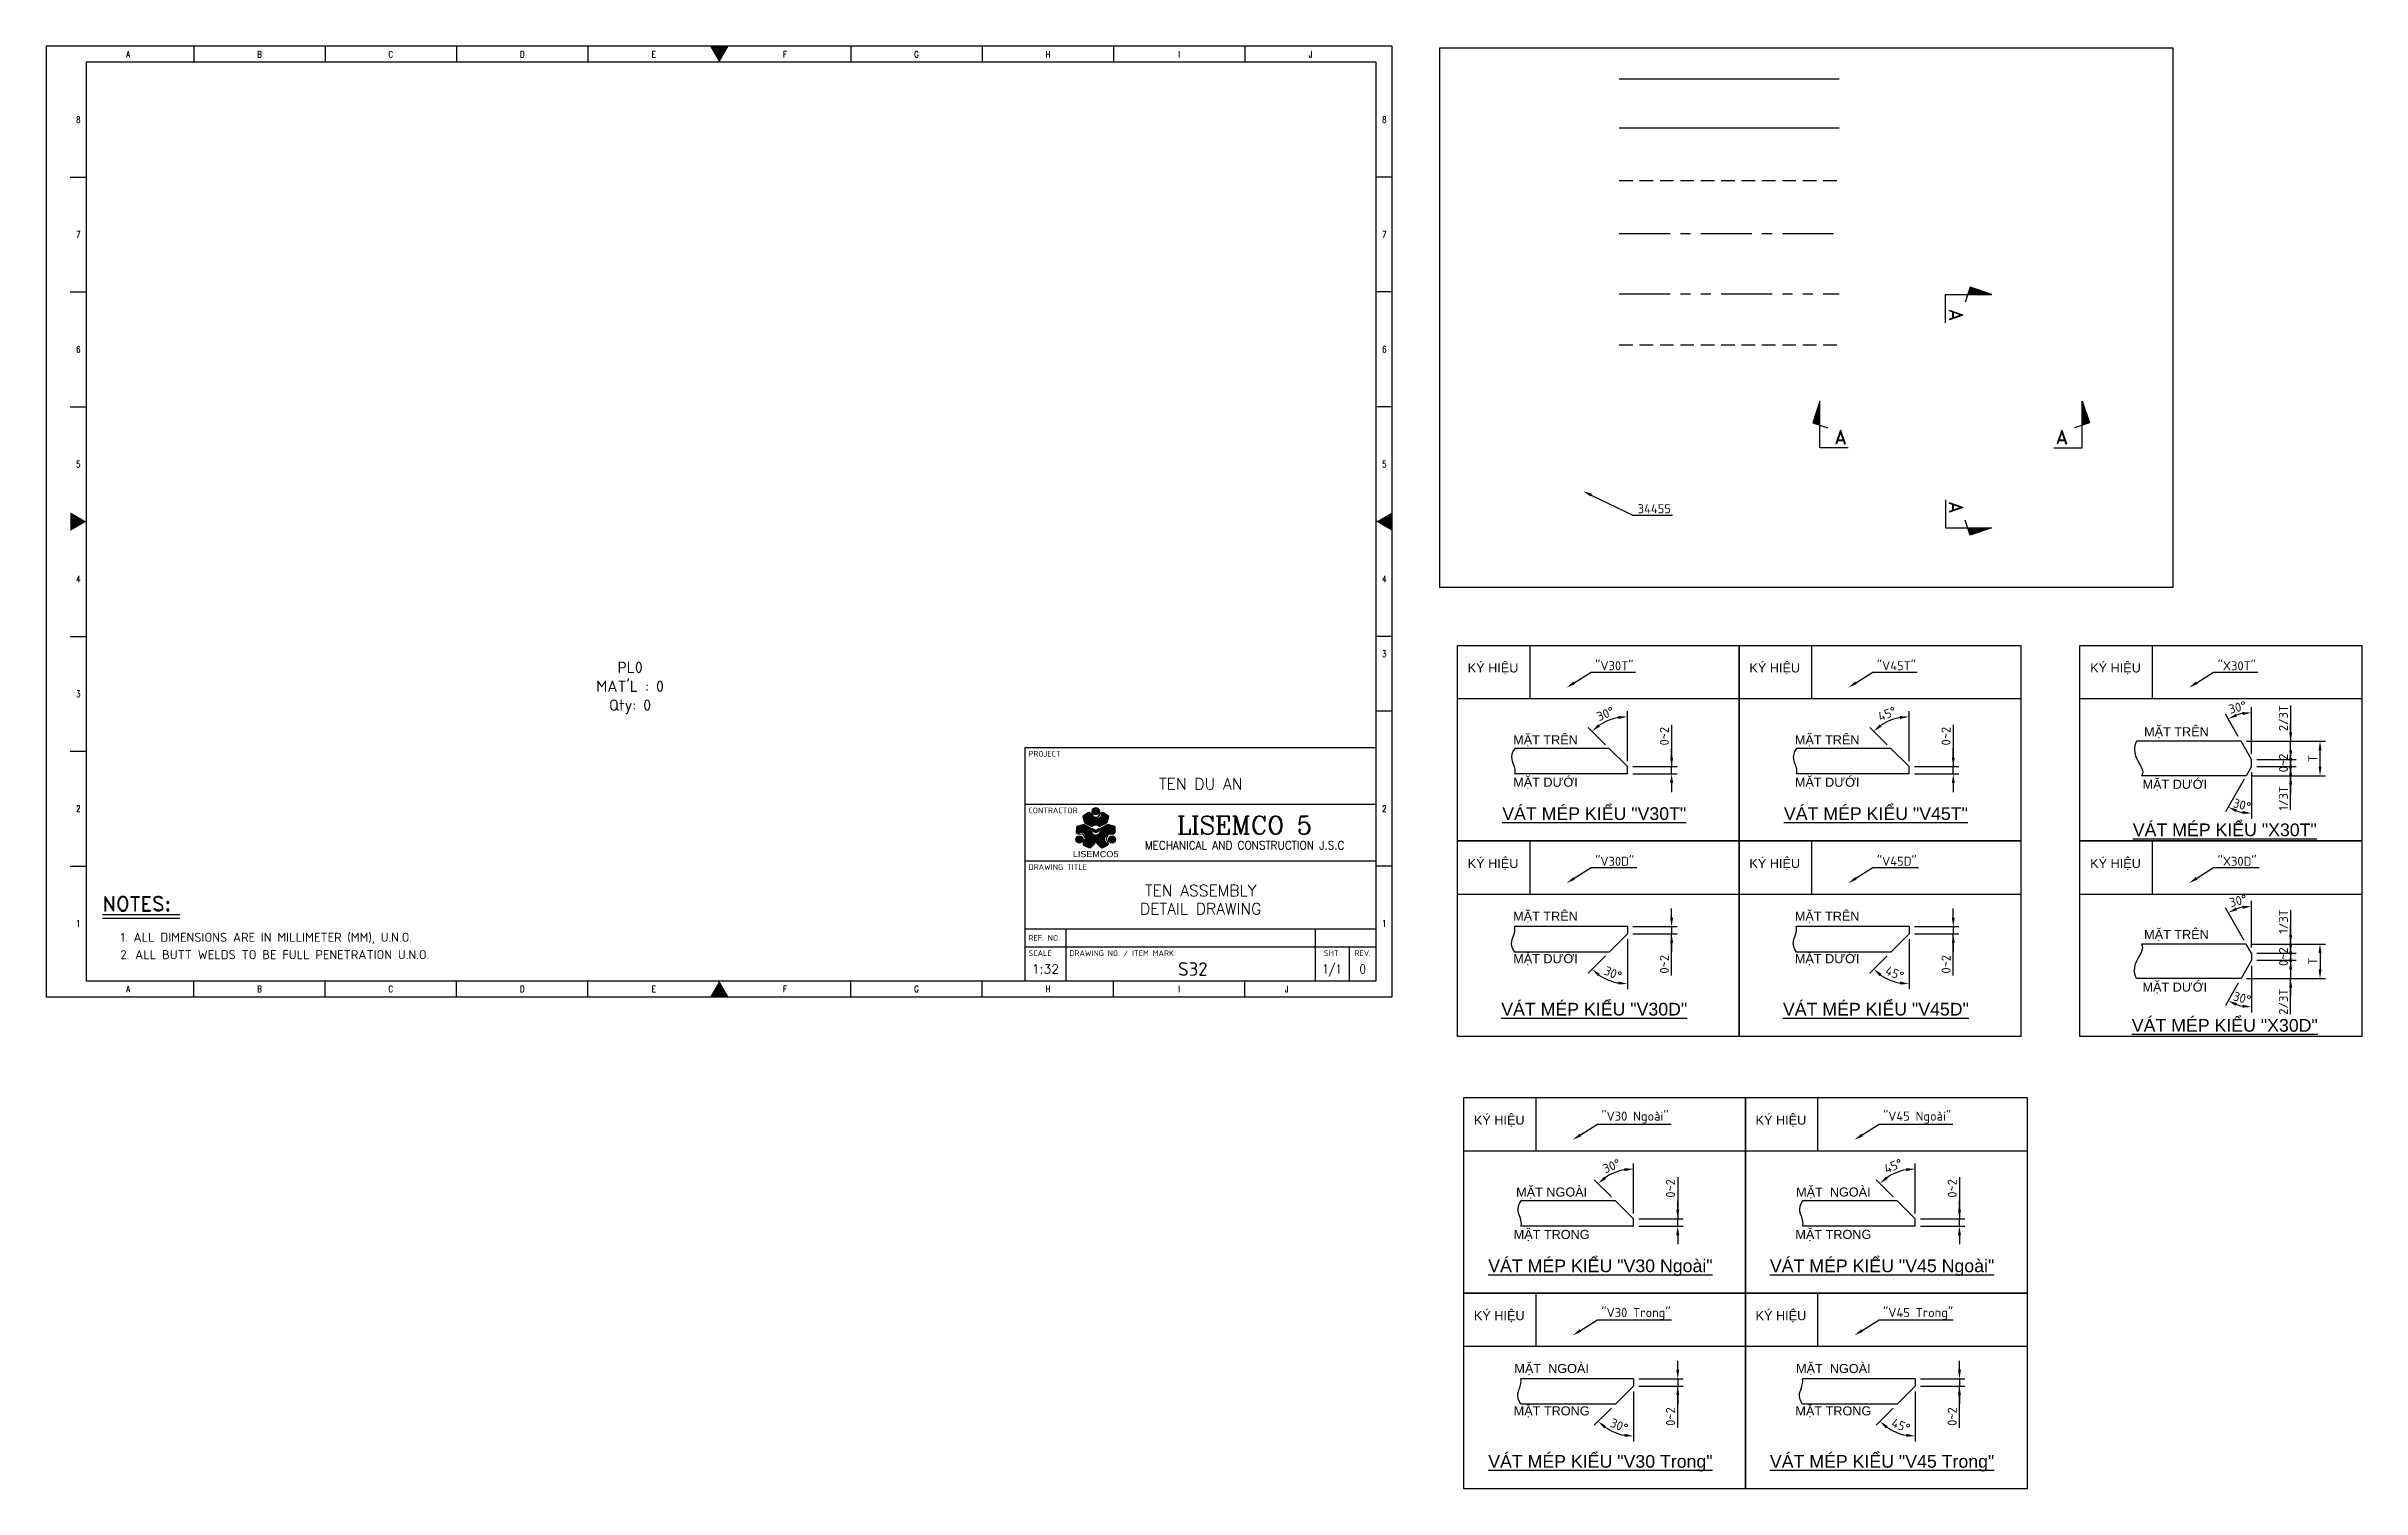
# Model space of a CAD drawing. Header units: millimetres. Extents: x 0 to 16349, y -3472 to 6713.
import ezdxf
from ezdxf import colors
from ezdxf.entities.mleader import LeaderData, LeaderLine
from ezdxf.enums import TextEntityAlignment as Align
from ezdxf.math import Vec2, Vec3

# ---------------------------------------------------------------- set-up
doc = ezdxf.new("R2010")
doc.units = ezdxf.units.MM
doc.header["$LTSCALE"] = 192
for name, pattern in [('CENTER', [2, 1.25, -0.25, 0.25, -0.25]), ('HIDDEN', [0.375, 0.25, -0.125]), ('PHANTOM', [2.5, 1.25, -0.25, 0.25, -0.25, 0.25, -0.25])]:
    doc.linetypes.add(name, pattern=pattern)
for name, color, linetype in [('1', 1, 'CENTER'), ('2', 2, 'HIDDEN'), ('3', 3, 'Continuous'), ('4', 4, 'Continuous'), ('6', 5, 'PHANTOM'), ('9', 9, 'Continuous'), ('M-Joint', 4, 'HIDDEN')]:
    doc.layers.add(name, color=color, linetype=linetype)
doc.styles.add('Arial Narrow', font='ARIALN.TTF')
doc.styles.add('ISOCP', font='isocpeur.ttf')
doc.styles.add('romanc', font='romanc.shx')
doc.styles.add('romand', font='romand.shx')
doc.styles.add('romans', font='romans.shx', dxfattribs={"width": 0.8})
doc.styles.add('VM', font='arial.ttf')

# ---------------------------------------------------------------- blocks, each defined once
blk = doc.blocks.new('A$C0BBF6388')
at = {"layer": '3'}
blk.add_line((0, 0), (21.38, 0), dxfattribs=at)
at = {"layer": '4'}
blk.add_line((0, -1), (21.38, -1), dxfattribs=at)
at = {"layer": '2', "color": 2, "insert": (5, -5), "char_height": 2.5, "attachment_point": 1, "style": 'ISOCP'}
blk.add_mtext('\\pxsm1.15;1. ALL DIMENSIONS ARE IN MILLIMETER (MM), U.N.O.\\P2. ALL BUTT WELDS TO BE FULL PENETRATION U.N.O.', dxfattribs=at)
at = {"layer": '3', "style": 'romand'}
blk.add_text('NOTES:', height=4, dxfattribs=at).set_placement((0, 3), align=Align.MIDDLE_LEFT)
blk = doc.blocks.new('L5MC Logo')
at = {"layer": '3'}
h = blk.add_hatch(color=5, dxfattribs=at)
h.dxf.hatch_style = 1
h.paths.add_polyline_path([(-2.5, -14.3), (-2.5, -39.1), (-17.5, -54.1), (-38.1, -43.2), (-31, -26.9, 0.238604), (-31.2, -22.4, 0.584591), (-47, -9.5, -0.773317), (-56.3, -6.8), (-55.6, 11.9), (-35.1, 17.4), (-13.6, 5, 0.467113)])
h = blk.add_hatch(color=5, dxfattribs=at)
h.dxf.hatch_style = 1
h.paths.add_polyline_path([(32.6, 21.7), (11.1, 9.3, 0.467113), (-11.1, 9.3), (-32.6, 21.7), (-38.1, 42.2), (-18.3, 54.6), (-7.8, 40.2, 0.238604), (-3.8, 38.2, 0.584591), (15.2, 45.5, -0.773317), (22.3, 52.1), (38.1, 42.2)])
h = blk.add_hatch(color=1, dxfattribs=at)
h.dxf.hatch_style = 1
h.paths.add_polyline_path([(4.8, -5.2), (10.3, -1.1, 1), (7.3, 2.9), (3, -0.3, -0.334595), (-3, -0.3), (-7.3, 2.9, 1), (-10.3, -1.1), (-4.8, -5.2, 0.334595)])
h = blk.add_hatch(color=1, dxfattribs=at)
h.dxf.hatch_style = 1
h.paths.add_polyline_path([(10.5, 55.3, 1), (-10.5, 55.3, 1)])
h = blk.add_hatch(color=5, dxfattribs=at)
h.dxf.hatch_style = 1
h.paths.add_polyline_path([(56.4, -11.4), (38.7, -13.4, 0.238604), (35, -15.8, 0.584591), (31.8, -35.9, -0.773317), (34, -45.3), (17.5, -54.1), (2.5, -39.1), (2.5, -14.3, 0.467113), (13.6, 5), (35.1, 17.4), (55.6, 11.9)])
h = blk.add_hatch(color=1, dxfattribs=at)
h.dxf.hatch_style = 1
h.paths.add_polyline_path([(-37.3, -27.6, 1), (-58.3, -27.6, 1)])
h = blk.add_hatch(color=1, dxfattribs=at)
h.dxf.hatch_style = 1
h.paths.add_polyline_path([(58.3, -27.6, 1), (37.3, -27.6, 1)])
at = {"layer": '3', "color": 5}
for points in [[(-31.2, -22.4), (-35, -15.8, 0.238604), (-38.7, -13.4), (-51.8, -11.9, -0.392601), (-56.3, -6.8), (-55.7, 8.2, -0.329462), (-52, 12.8), (-37.1, 16.8, -0.198912), (-33.3, 16.3), (-13.6, 5, 0.467113), (-2.5, -14.3), (-2.5, -37, -0.198912), (-4, -40.5), (-14.9, -51.5, -0.329462), (-20.8, -52.3), (-34, -45.3, -0.392601), (-36.2, -38.9), (-31, -26.9, 0.238604)], [(-3.8, 38.2), (3.8, 38.2, 0.238604), (7.8, 40.2), (15.6, 50.8, -0.392601), (22.3, 52.1), (34.9, 44.2, -0.329462), (37.1, 38.6), (33.1, 23.7, -0.198912), (30.8, 20.7), (11.1, 9.3, 0.467113), (-11.1, 9.3), (-30.8, 20.7, -0.198912), (-33.1, 23.7), (-37.1, 38.6, -0.329462), (-34.9, 44.2), (-22.3, 52.1, -0.392601), (-15.6, 50.8), (-7.8, 40.2, 0.238604)], [(35, -15.8), (31.2, -22.4, 0.238604), (31, -26.9), (36.2, -38.9, -0.392601), (34, -45.3), (20.8, -52.3, -0.329462), (14.9, -51.5), (4, -40.5, -0.198912), (2.5, -37), (2.5, -14.3, 0.467113), (13.6, 5), (33.3, 16.3, -0.198912), (37.1, 16.8), (52, 12.8, -0.329462), (55.7, 8.2), (56.3, -6.8, -0.392601), (51.8, -11.9), (38.7, -13.4, 0.238604)]]:
    blk.add_lwpolyline(points, format="xyb", close=True, dxfattribs=at)
at = {"layer": '3', "color": 1}
blk.add_lwpolyline([(-3, -0.3), (-7.3, 2.9, 1), (-10.3, -1.1), (-4.8, -5.2, 0.334595), (4.8, -5.2), (10.3, -1.1, 1), (7.3, 2.9), (3, -0.3, -0.334595)], format="xyb", close=True, dxfattribs=at)
for centre in [(0, 55.3), (-47.8, -27.6), (47.8, -27.6)]:
    blk.add_circle(centre, 10.5, dxfattribs=at)
at = {"layer": '1', "style": 'Arial Narrow', "width": 1.295911}
blk.add_text('LISEMCO5', height=17.86, dxfattribs=at).set_placement((-67.5, -79.6), (66.5, -79.6), align=Align.FIT)
blk = doc.blocks.new('KHUNG TEN')
at = {"layer": '3'}
blk.add_lwpolyline([(-816, 10), (-10, 10), (-10, 584), (-816, 584)], close=True, dxfattribs=at)
at = {"layer": '4'}
for p, q in [((-748.9, 594), (-748.9, 584)), ((-666.8, 594), (-666.8, 584)), ((-584.7, 594), (-584.7, 584)), ((-502.6, 594), (-502.6, 584)), ((-420.5, 594), (-420.5, 584)), ((-338.4, 594), (-338.4, 584)), ((-256.3, 594), (-256.3, 584)), ((-174.2, 594), (-174.2, 584)), ((-92.1, 594), (-92.1, 584)), ((-826, 512.2), (-816, 512.2)), ((0, 512.2), (-10, 512.2)), ((-826, 440.5), (-816, 440.5)), ((0, 440.5), (-10, 440.5)), ((-826, 368.8), (-816, 368.8)), ((0, 368.8), (-10, 368.8)), ((-826, 297), (-816, 297)), ((0, 297), (-10, 297)), ((-826, 225.2), (-816, 225.2)), ((0, 225.2), (-10, 225.2)), ((0, 178.5), (-10, 178.5)), ((-826, 153.5), (-816, 153.5)), ((-826, 81.8), (-816, 81.8)), ((0, 81.8), (-10, 81.8)), ((-748.9, 0), (-748.9, 10)), ((-666.8, 0), (-666.8, 10)), ((-584.7, 0), (-584.7, 10)), ((-502.6, 0), (-502.6, 10)), ((-420.5, 0), (-420.5, 10)), ((-338.4, 0), (-338.4, 10)), ((-256.3, 0), (-256.3, 10)), ((-174.2, 0), (-174.2, 10)), ((-92.1, 0), (-92.1, 10))]:
    blk.add_line(p, q, dxfattribs=at)
blk.add_lwpolyline([(-841, 0), (0, 0), (0, 594), (-841, 594)], close=True, dxfattribs=at)
for points in [[(-420.5, 584), (-414.7, 594), (-420.5, 584), (-426.3, 594)], [(-816, 297), (-826, 291.2), (-816, 297), (-826, 302.8)], [(-10, 297), (0, 291.2), (-10, 297), (0, 302.8)], [(-420.5, 10), (-414.7, 0), (-420.5, 10), (-426.3, 0)]]:
    blk.add_solid(points, dxfattribs=at)
at = {"layer": '2', "style": 'romanc', "width": 0.8}
for s, p in [('A', (-789.9, 589)), ('B', (-707.8, 589)), ('C', (-625.8, 589)), ('D', (-543.6, 589)), ('E', (-461.5, 589)), ('F', (-379.4, 589)), ('G', (-297.3, 589)), ('H', (-215.2, 589)), ('I', (-133.1, 589)), ('J', (-51, 589)), ('8', (-821, 548.1)), ('8', (-5, 548.1)), ('7', (-821, 476.4)), ('7', (-5, 476.4)), ('6', (-821, 404.6)), ('6', (-5, 404.6)), ('5', (-821, 332.9)), ('5', (-5, 332.9)), ('4', (-821, 261.1)), ('4', (-5, 261.1)), ('3', (-5, 214.4)), ('3', (-821, 189.4)), ('2', (-821, 117.6)), ('2', (-5, 117.6)), ('1', (-821, 45.9)), ('1', (-5, 45.9)), ('A', (-789.9, 5)), ('B', (-707.8, 5)), ('C', (-625.8, 5)), ('D', (-543.6, 5)), ('E', (-461.5, 5)), ('F', (-379.4, 5)), ('G', (-297.3, 5)), ('H', (-215.2, 5)), ('I', (-133.1, 5)), ('J', (-66, 5))]:
    blk.add_text(s, height=4, dxfattribs=at).set_placement(p, align=Align.MIDDLE_CENTER)

msp = doc.modelspace()

# ---------------------------------------------------------------- hatches: boundary and pattern name
at = {"layer": '9'}
for points in [[(13567.7, 4959.9), (13738.1, 4959.9), (13585, 5010.9)], [(12523.4, 4036.7), (12523.4, 4207), (12472.3, 4053.9)], [(14375.1, 4036.7), (14375.1, 4207), (14426.1, 4053.9)], [(13567.7, 3311.8), (13738.1, 3311.8), (13585, 3260.8)]]:
    msp.add_hatch(color=256, dxfattribs=at).paths.add_polyline_path(points)

# ---------------------------------------------------------------- linework, layer by layer
msp.add_line((11106.1, 6482.9), (12660, 6482.9))
msp.add_lwpolyline([(9838.9, 6701.3), (15014.8, 6701.3), (15014.8, 2892.3), (9838.9, 2892.3)], close=True)
at = {"layer": '1', "ltscale": 1.5}
msp.add_line((11106.1, 5391.6), (12660, 5391.6), dxfattribs=at)
at = {"layer": '2', "ltscale": 2}
msp.add_line((11106.1, 5765.8), (12660, 5765.8), dxfattribs=at)
at = {"layer": '3'}
for p, q in [((11106.1, 6137.8), (12660, 6137.8)), ((10474.4, 2482.3), (10474.4, 2107.5)), ((12463.4, 2482.3), (12463.4, 2107.5)), ((14869.3, 2482.3), (14869.3, 2107.5)), ((9964.7, 2107.5), (11953.7, 2107.5)), ((11953.7, 2107.5), (13942.7, 2107.5)), ((14359.6, 2107.5), (16348.6, 2107.5)), ((15496.7, 1805.6), (14757.6, 1805.6)), ((15570.6, 1677.6), (15496.7, 1805.6)), ((6911, 113), (6911, 1761)), ((6911, 1761), (9391, 1761)), ((11035.4, 1754.2), (10367.9, 1754.2)), ((11035.4, 1754.2), (11163.4, 1626.2)), ((13024.4, 1754.2), (12356.8, 1754.2)), ((13024.4, 1754.2), (13152.4, 1626.2)), ((15570.6, 1626.4), (15570.6, 1677.6)), ((11163.4, 1575), (11163.4, 1626.2)), ((13152.4, 1575), (13152.4, 1626.2)), ((15533.6, 1562.4), (14794.5, 1562.4)), ((15570.6, 1626.4), (15533.6, 1562.4)), ((10474.4, 1101.5), (10474.4, 726.7)), ((12463.4, 1101.5), (12463.4, 726.7)), ((14869.3, 1101.5), (14869.3, 726.7)), ((9964.7, 726.7), (11953.7, 726.7)), ((11953.7, 726.7), (13942.7, 726.7)), ((14359.6, 726.7), (16348.6, 726.7)), ((11163.4, 496.5), (11163.4, 445.3)), ((13152.4, 496.5), (13152.4, 445.3)), ((11035.4, 317.3), (11163.4, 445.3)), ((13024.4, 317.3), (13152.4, 445.3)), ((15533.6, 373.8), (14794.5, 373.8)), ((15570.6, 309.8), (15533.6, 373.8)), ((11035.4, 317.3), (10367.9, 317.3)), ((13024.4, 317.3), (12356.8, 317.3)), ((15570.6, 258.6), (15496.7, 130.6)), ((15570.6, 309.8), (15570.6, 258.6)), ((15496.7, 130.6), (14757.6, 130.6)), ((10518, -710.8), (10518, -1085.7)), ((12507, -710.8), (12507, -1085.7)), ((10008.3, -1085.7), (11997.3, -1085.7)), ((11997.3, -1085.7), (13986.2, -1085.7)), ((11079, -1439), (10411.4, -1439)), ((11079, -1439), (11207, -1567)), ((13067.9, -1439), (12400.4, -1439)), ((13067.9, -1439), (13195.9, -1567)), ((11207, -1618.2), (11207, -1567)), ((13195.9, -1618.2), (13195.9, -1567)), ((10518, -2091.6), (10518, -2466.5)), ((12507, -2091.6), (12507, -2466.5)), ((10008.3, -2466.5), (11997.3, -2466.5)), ((11997.3, -2466.5), (13986.2, -2466.5)), ((11079, -2875.9), (11207, -2747.9)), ((11207, -2696.7), (11207, -2747.9)), ((13067.9, -2875.9), (13195.9, -2747.9)), ((13195.9, -2696.7), (13195.9, -2747.9)), ((11079, -2875.9), (10411.4, -2875.9)), ((13067.9, -2875.9), (12400.4, -2875.9))]:
    msp.add_line(p, q, dxfattribs=at)
for points in [[(9964.7, 2482.3), (11953.7, 2482.3), (11953.7, 1101.5), (9964.7, 1101.5)], [(11953.7, 2482.3), (13942.7, 2482.3), (13942.7, 1101.5), (11953.7, 1101.5)], [(14359.6, 2482.3), (16348.6, 2482.3), (16348.6, 1101.5), (14359.6, 1101.5)], [(9964.7, 1101.5), (11953.7, 1101.5), (11953.7, -279.2), (9964.7, -279.2)], [(11953.7, 1101.5), (13942.7, 1101.5), (13942.7, -279.2), (11953.7, -279.2)], [(14359.6, 1101.5), (16348.6, 1101.5), (16348.6, -279.2), (14359.6, -279.2)], [(10008.3, -710.8), (11997.3, -710.8), (11997.3, -2091.6), (10008.3, -2091.6)], [(11997.3, -710.8), (13986.2, -710.8), (13986.2, -2091.6), (11997.3, -2091.6)], [(10008.3, -2091.6), (11997.3, -2091.6), (11997.3, -3472.4), (10008.3, -3472.4)], [(11997.3, -2091.6), (13986.2, -2091.6), (13986.2, -3472.4), (11997.3, -3472.4)]]:
    msp.add_lwpolyline(points, close=True, dxfattribs=at)
for points in [[(11163.4, 1575), (10367.3, 1575)], [(13152.4, 1575), (12356.2, 1575)], [(11163.4, 496.5), (10367.3, 496.5)], [(13152.4, 496.5), (12356.2, 496.5)], [(11207, -1618.2), (10410.8, -1618.2)], [(13195.9, -1618.2), (12399.8, -1618.2)], [(11207, -2696.7), (10410.8, -2696.7)], [(13195.9, -2696.7), (12399.8, -2696.7)]]:
    msp.add_lwpolyline(points, dxfattribs=at)
for points in [[(14757.6, 1805.6), (14720.6, 1728.3), (14830.7, 1593.9), (14794.5, 1562.4), (14794.5, 1562.4)], [(14757.6, 130.6), (14720.6, 208), (14830.7, 342.3), (14794.5, 373.8), (14794.5, 373.8)]]:
    msp.add_open_spline(points, degree=3, knots=[0.2156792, 0.2156792, 0.2156792, 0.2156792, 1, 2, 2, 2, 2], dxfattribs=at)
for points in [[(10367.9, 1754.2), (10327.9, 1694.2), (10380.3, 1621), (10367.3, 1575), (10367.3, 1575)], [(12356.8, 1754.2), (12316.9, 1694.2), (12369.3, 1621), (12356.2, 1575), (12356.2, 1575)], [(10367.9, 317.3), (10327.9, 377.3), (10380.3, 450.5), (10367.3, 496.5), (10367.3, 496.5)], [(12356.8, 317.3), (12316.9, 377.3), (12369.3, 450.5), (12356.2, 496.5), (12356.2, 496.5)], [(10411.4, -1439), (10371.5, -1499), (10423.9, -1572.2), (10410.8, -1618.2), (10410.8, -1618.2)], [(12400.4, -1439), (12360.5, -1499), (12412.8, -1572.2), (12399.8, -1618.2), (12399.8, -1618.2)], [(10411.4, -2875.9), (10371.5, -2815.9), (10423.9, -2742.7), (10410.8, -2696.7), (10410.8, -2696.7)], [(12400.4, -2875.9), (12360.5, -2815.9), (12412.8, -2742.7), (12399.8, -2696.7), (12399.8, -2696.7)]]:
    msp.add_open_spline(points, degree=3, dxfattribs=at)
at = {"layer": '4'}
for p, q in [((11163.4, 1664.6), (11163.4, 2017.4)), ((13152.4, 1664.6), (13152.4, 2017.4)), ((15477.5, 1838.9), (15386.6, 1996.3)), ((15570.6, 1716), (15570.6, 2045.6)), ((15847, 2057.5), (15847, 1805.6)), ((11008.2, 1781.3), (10886.8, 1902.8)), ((11475.9, 1921.2), (11475.9, 1626.2)), ((12997.2, 1781.3), (12875.7, 1902.8)), ((13464.9, 1921.2), (13464.9, 1626.2)), ((15535.1, 1805.6), (15885.4, 1805.6)), ((15535.1, 1805.6), (16092.8, 1805.6)), ((15847, 1869.6), (15847, 1933.6)), ((15847, 1741.6), (15847, 1805.6)), ((15847, 1677.6), (15847, 1805.6)), ((15847, 1677.6), (15847, 1805.6)), ((11475.9, 1690.2), (11475.9, 1754.2)), ((13464.9, 1690.2), (13464.9, 1754.2)), ((15609, 1677.6), (15885.4, 1677.6)), ((15609, 1677.6), (15885.4, 1677.6)), ((15847, 1690.4), (15847, 1754.4)), ((15847, 1626.4), (15847, 1677.6)), ((16054.4, 1626.4), (16054.4, 1741.6)), ((11201.8, 1626.2), (11514.3, 1626.2)), ((11201.8, 1575), (11514.3, 1575)), ((11475.9, 1575), (11475.9, 1626.2)), ((11475.9, 1575), (11475.9, 1626.2)), ((11475.9, 1511), (11475.9, 1447)), ((13190.8, 1626.2), (13503.3, 1626.2)), ((13190.8, 1575), (13503.3, 1575)), ((13464.9, 1575), (13464.9, 1626.2)), ((13464.9, 1575), (13464.9, 1626.2)), ((13464.9, 1511), (13464.9, 1447)), ((15519.6, 1538.1), (15386.6, 1307.7)), ((15570.6, 1588), (15570.6, 1258.4)), ((15572, 1562.4), (15885.4, 1562.4)), ((15572, 1562.4), (16092.8, 1562.4)), ((15609, 1626.4), (15885.4, 1626.4)), ((15609, 1626.4), (15885.4, 1626.4)), ((15847, 1562.4), (15847, 1626.4)), ((15847, 1562.4), (15847, 1626.4)), ((15847, 1613.6), (15847, 1549.6)), ((15847, 1321.8), (15847, 1562.4)), ((15847, 1562.4), (15847, 1498.4)), ((15847, 1498.4), (15847, 1434.4)), ((6911, 1361), (9391, 1361)), ((6911, 961), (9391, 961)), ((15570.6, 348.2), (15570.6, 677.8)), ((11201.8, 496.5), (11514.3, 496.5)), ((11475.9, 560.5), (11475.9, 624.5)), ((11475.9, 496.5), (11475.9, 445.3)), ((11475.9, 496.5), (11475.9, 445.3)), ((13190.8, 496.5), (13503.3, 496.5)), ((13464.9, 560.5), (13464.9, 624.5)), ((13464.9, 496.5), (13464.9, 445.3)), ((13464.9, 496.5), (13464.9, 445.3)), ((15519.6, 398.1), (15386.6, 628.5)), ((15847, 614.4), (15847, 373.8)), ((15847, 437.8), (15847, 501.8)), ((6911, 481), (9391, 481)), ((6911, 353), (9391, 353)), ((7199, 481), (7199, 113)), ((8959, 481), (8959, 113)), ((9199, 353), (9199, 113)), ((11163.4, 406.9), (11163.4, 54.1)), ((11201.8, 445.3), (11514.3, 445.3)), ((11475.9, 150.3), (11475.9, 445.3)), ((11475.9, 381.3), (11475.9, 317.3)), ((13152.4, 406.9), (13152.4, 54.1)), ((13190.8, 445.3), (13503.3, 445.3)), ((13464.9, 150.3), (13464.9, 445.3)), ((13464.9, 381.3), (13464.9, 317.3)), ((15572, 373.8), (15885.4, 373.8)), ((15572, 373.8), (16092.8, 373.8)), ((15847, 373.8), (15847, 437.8)), ((15847, 322.6), (15847, 386.6)), ((15847, 373.8), (15847, 309.8)), ((15847, 373.8), (15847, 309.8)), ((11008.2, 290.1), (10886.8, 168.7)), ((12997.2, 290.1), (12875.7, 168.7)), ((15570.6, 220.2), (15570.6, -109.3)), ((15609, 309.8), (15885.4, 309.8)), ((15609, 309.8), (15885.4, 309.8)), ((15609, 258.6), (15885.4, 258.6)), ((15609, 258.6), (15885.4, 258.6)), ((15847, 309.8), (15847, 258.6)), ((15847, 258.6), (15847, 130.6)), ((15847, 258.6), (15847, 130.6)), ((15847, 245.8), (15847, 181.8)), ((15847, 194.6), (15847, 130.6)), ((16054.4, 309.8), (16054.4, 194.6)), ((15477.5, 97.4), (15386.6, -60)), ((15535.1, 130.6), (15885.4, 130.6)), ((15535.1, 130.6), (16092.8, 130.6)), ((15847, -121.2), (15847, 130.6)), ((15847, 66.6), (15847, 2.6)), ((11051.8, -1411.9), (10930.3, -1290.4)), ((11207, -1528.6), (11207, -1175.8)), ((11519.5, -1272), (11519.5, -1567)), ((13040.8, -1411.9), (12919.3, -1290.4)), ((13195.9, -1528.6), (13195.9, -1175.8)), ((13508.4, -1272), (13508.4, -1567)), ((11519.5, -1503), (11519.5, -1439)), ((13508.4, -1503), (13508.4, -1439)), ((11245.4, -1567), (11557.9, -1567)), ((11245.4, -1618.2), (11557.9, -1618.2)), ((11519.5, -1618.2), (11519.5, -1567)), ((11519.5, -1618.2), (11519.5, -1567)), ((13234.3, -1567), (13546.8, -1567)), ((13234.3, -1618.2), (13546.8, -1618.2)), ((13508.4, -1618.2), (13508.4, -1567)), ((13508.4, -1618.2), (13508.4, -1567)), ((11519.5, -1682.2), (11519.5, -1746.2)), ((13508.4, -1682.2), (13508.4, -1746.2)), ((11519.5, -2632.7), (11519.5, -2568.7)), ((13508.4, -2632.7), (13508.4, -2568.7)), ((11245.4, -2696.7), (11557.9, -2696.7)), ((11245.4, -2747.9), (11557.9, -2747.9)), ((11519.5, -2696.7), (11519.5, -2747.9)), ((11519.5, -2696.7), (11519.5, -2747.9)), ((11519.5, -3042.9), (11519.5, -2747.9)), ((13234.3, -2696.7), (13546.8, -2696.7)), ((13234.3, -2747.9), (13546.8, -2747.9)), ((13508.4, -2696.7), (13508.4, -2747.9)), ((13508.4, -2696.7), (13508.4, -2747.9)), ((13508.4, -3042.9), (13508.4, -2747.9)), ((11051.8, -2903), (10930.3, -3024.5)), ((11207, -2786.3), (11207, -3139.1)), ((11519.5, -2811.9), (11519.5, -2875.9)), ((13040.8, -2903), (12919.3, -3024.5)), ((13195.9, -2786.3), (13195.9, -3139.1)), ((13508.4, -2811.9), (13508.4, -2875.9))]:
    msp.add_line(p, q, dxfattribs=at)
for centre, radius, start, end in [((11163.4, 1626.2), 352.8, 100.40769, 124.59231), ((13152.4, 1626.2), 352.8, 100.40769, 124.59231), ((15570.6, 1677.6), 329.6, 101.14333, 108.85667), ((15570.6, 1626.4), 329.6, 251.14333, 258.85667), ((15570.6, 309.8), 329.6, 101.14333, 108.85667), ((11163.4, 445.3), 352.8, 235.40769, 259.59231), ((13152.4, 445.3), 352.8, 235.40769, 259.59231), ((15570.6, 258.6), 329.6, 251.14333, 258.85667), ((11207, -1567), 352.8, 100.40769, 124.59231), ((13195.9, -1567), 352.8, 100.40769, 124.59231), ((11207, -2747.9), 352.8, 235.40769, 259.59231), ((13195.9, -2747.9), 352.8, 235.40769, 259.59231)]:
    msp.add_arc(centre, radius, start, end, dxfattribs=at)
for points in [[(11098.7, 1983.8), (11100.6, 1962.6), (11163.4, 1979)], [(13087.7, 1983.8), (13089.6, 1962.6), (13152.4, 1979)], [(15468.5, 1979.8), (15459.6, 1999.2), (15405.8, 1963)], [(15505.8, 2011.6), (15507.9, 1990.4), (15570.6, 2007.2)], [(10969.9, 1908.4), (10956.3, 1924.8), (10913.9, 1875.6)], [(12958.9, 1908.4), (12945.2, 1924.8), (12902.9, 1875.6)], [(15836.3, 1869.6), (15857.7, 1869.6), (15847, 1805.6)], [(16043.7, 1741.6), (16065.1, 1741.6), (16054.4, 1805.6)], [(11465.2, 1690.2), (11486.6, 1690.2), (11475.9, 1626.2)], [(13454.2, 1690.2), (13475.5, 1690.2), (13464.9, 1626.2)], [(15836.3, 1741.6), (15857.7, 1741.6), (15847, 1677.6)], [(15836.3, 1690.4), (15857.7, 1690.4), (15847, 1626.4)], [(15836.3, 1613.6), (15857.7, 1613.6), (15847, 1677.6)], [(11465.2, 1511), (11486.6, 1511), (11475.9, 1575)], [(13454.2, 1511), (13475.5, 1511), (13464.9, 1575)], [(15836.3, 1562.4), (15857.7, 1562.4), (15847, 1626.4)], [(15836.3, 1498.4), (15857.7, 1498.4), (15847, 1562.4)], [(16043.7, 1626.4), (16065.1, 1626.4), (16054.4, 1562.4)], [(15468.5, 1324.2), (15459.6, 1304.8), (15405.8, 1341)], [(15505.8, 1292.4), (15507.9, 1313.6), (15570.6, 1296.8)], [(11465.2, 560.5), (11486.6, 560.5), (11475.9, 496.5)], [(13454.2, 560.5), (13475.5, 560.5), (13464.9, 496.5)], [(15468.5, 612), (15459.6, 631.5), (15405.8, 595.3)], [(15505.8, 643.8), (15507.9, 622.6), (15570.6, 639.4)], [(11465.2, 381.3), (11486.6, 381.3), (11475.9, 445.3)], [(13454.2, 381.3), (13475.5, 381.3), (13464.9, 445.3)], [(15836.3, 437.8), (15857.7, 437.8), (15847, 373.8)], [(15836.3, 373.8), (15857.7, 373.8), (15847, 309.8)], [(16043.7, 309.8), (16065.1, 309.8), (16054.4, 373.8)], [(10969.9, 163.1), (10956.3, 146.7), (10913.9, 195.8)], [(12958.9, 163.1), (12945.2, 146.7), (12902.9, 195.8)], [(15836.3, 322.6), (15857.7, 322.6), (15847, 258.6)], [(15836.3, 245.8), (15857.7, 245.8), (15847, 309.8)], [(15836.3, 194.6), (15857.7, 194.6), (15847, 258.6)], [(16043.7, 194.6), (16065.1, 194.6), (16054.4, 130.6)], [(11098.7, 87.7), (11100.6, 108.9), (11163.4, 92.5)], [(13087.7, 87.7), (13089.6, 108.9), (13152.4, 92.5)], [(15836.3, 66.6), (15857.7, 66.6), (15847, 130.6)], [(15468.5, -43.5), (15459.6, -63), (15405.8, -26.8)], [(15505.8, -75.4), (15507.9, -54.1), (15570.6, -70.9)], [(11013.5, -1284.8), (10999.8, -1268.4), (10957.5, -1317.5)], [(11142.3, -1209.4), (11144.2, -1230.6), (11207, -1214.2)], [(13002.5, -1284.8), (12988.8, -1268.4), (12946.5, -1317.5)], [(13131.2, -1209.4), (13133.2, -1230.6), (13195.9, -1214.2)], [(11508.8, -1503), (11530.1, -1503), (11519.5, -1567)], [(11508.8, -1682.2), (11530.1, -1682.2), (11519.5, -1618.2)], [(13497.8, -1503), (13519.1, -1503), (13508.4, -1567)], [(13497.8, -1682.2), (13519.1, -1682.2), (13508.4, -1618.2)], [(11508.8, -2632.7), (11530.1, -2632.7), (11519.5, -2696.7)], [(11508.8, -2811.9), (11530.1, -2811.9), (11519.5, -2747.9)], [(13497.8, -2632.7), (13519.1, -2632.7), (13508.4, -2696.7)], [(13497.8, -2811.9), (13519.1, -2811.9), (13508.4, -2747.9)], [(11013.5, -3030.1), (10999.8, -3046.5), (10957.5, -2997.3)], [(11142.3, -3105.5), (11144.2, -3084.3), (11207, -3100.7)], [(13002.5, -3030.1), (12988.8, -3046.5), (12946.5, -2997.3)], [(13131.2, -3105.5), (13133.2, -3084.3), (13195.9, -3100.7)]]:
    msp.add_solid(points, dxfattribs=at)
at = {"layer": '6', "ltscale": 1.5}
msp.add_line((11106.1, 4963.8), (12660, 4963.8), dxfattribs=at)
at = {"layer": '9'}
for points in [[(13408.9, 4760.8), (13408.9, 4959.9), (13738.1, 4959.9), (13585, 5010.9), (13549.2, 4905)], [(12722.4, 3877.9), (12523.4, 3877.9), (12523.4, 4207), (12472.3, 4053.9), (12578.2, 4018.1)], [(14176, 3877.9), (14375.1, 3877.9), (14375.1, 4207), (14426.1, 4053.9), (14320.3, 4018.1)], [(13408.9, 3510.9), (13408.9, 3311.8), (13738.1, 3311.8), (13585, 3260.8), (13549.2, 3366.6)]]:
    msp.add_lwpolyline(points, dxfattribs=at)
at = {"layer": 'M-Joint', "ltscale": 2}
msp.add_line((11106.1, 4604.9), (12660, 4604.9), dxfattribs=at)

# ---------------------------------------------------------------- block references
at = {"xscale": 2.399999999999999, "yscale": 2.399999999999999, "zscale": 2.399999999999999}
msp.add_blockref('L5MC Logo', (7410.1, 1178.3), dxfattribs=at)
at = {"layer": '1', "linetype": 'ByBlock', "xscale": 11.30083234244947, "yscale": 11.30083234244947, "zscale": 11.30083234244947}
msp.add_blockref('KHUNG TEN', (9504, 0), dxfattribs=at)
at = {"layer": '4', "xscale": 25.6, "yscale": 25.6, "zscale": 25.6}
msp.add_blockref('A$C0BBF6388', (395.7, 581.2), dxfattribs=at)

# ---------------------------------------------------------------- texts
at = {"layer": '2'}
for s, height, style, p in [('KÝ HIỆU', 64, 'VM', (10215.4, 2323.4)), ('KÝ HIỆU', 64, 'VM', (12204.3, 2323.4)), ('KÝ HIỆU', 64, 'VM', (14610.3, 2323.4)), ('MẶT TRÊN', 64, 'VM', (10585.5, 1815.6)), ('MẶT TRÊN', 64, 'VM', (12574.4, 1815.6)), ('MẶT TRÊN', 64, 'VM', (15040.6, 1872.9)), ('MẶT DƯỚI', 64, 'VM', (10585.5, 1516.3)), ('MẶT DƯỚI', 64, 'VM', (12574.4, 1516.3)), ('MẶT DƯỚI', 64, 'VM', (15028.7, 1501.6)), ('%%UVÁT MÉP KIỂU "V30T"', 89.6, 'VM', (10929.7, 1294.4)), ('%%UVÁT MÉP KIỂU "V45T"', 89.6, 'VM', (12918.6, 1294.4)), ('%%UVÁT MÉP KIỂU "X30T"', 89.6, 'VM', (15381.9, 1180)), ('KÝ HIỆU', 64, 'VM', (10215.4, 942.6)), ('KÝ HIỆU', 64, 'VM', (12204.3, 942.6)), ('KÝ HIỆU', 64, 'VM', (14610.3, 942.6)), ('DETAIL DRAWING', 80, 'romanc', (8151, 622.6)), ('MẶT TRÊN', 64, 'VM', (10585.5, 569.6)), ('MẶT TRÊN', 64, 'VM', (12574.4, 569.6)), ('MẶT TRÊN', 64, 'VM', (15040.6, 441.1)), ('S32', 96, 'ISOCP', (8095, 197)), ('MẶT DƯỚI', 64, 'VM', (10585.5, 270.3)), ('MẶT DƯỚI', 64, 'VM', (12574.4, 270.3)), ('MẶT DƯỚI', 64, 'VM', (15028.7, 69.8)), ('%%UVÁT MÉP KIỂU "V30D"', 89.6, 'VM', (10929.7, -86.4)), ('%%UVÁT MÉP KIỂU "V45D"', 89.6, 'VM', (12918.6, -86.4)), ('%%UVÁT MÉP KIỂU "X30D"', 89.6, 'VM', (15381.9, -200.8)), ('KÝ HIỆU', 64, 'VM', (10258.9, -869.7)), ('KÝ HIỆU', 64, 'VM', (12247.9, -869.7)), ('MẶT NGOÀI', 64, 'VM', (10629, -1377.6)), ('MẶT  NGOÀI', 64, 'VM', (12618, -1377.6)), ('MẶT TRONG', 64, 'VM', (10629, -1676.9)), ('MẶT TRONG', 64, 'VM', (12618, -1676.9)), ('%%UVÁT MÉP KIỂU "V30 Ngoài"', 89.6, 'VM', (10973.3, -1898.7)), ('%%UVÁT MÉP KIỂU "V45 Ngoài"', 89.6, 'VM', (12962.2, -1898.7)), ('KÝ HIỆU', 64, 'VM', (10258.9, -2250.5)), ('KÝ HIỆU', 64, 'VM', (12247.9, -2250.5)), ('MẶT  NGOÀI', 64, 'VM', (10629, -2623.6)), ('MẶT  NGOÀI', 64, 'VM', (12618, -2623.6)), ('MẶT TRONG', 64, 'VM', (10629, -2922.9)), ('MẶT TRONG', 64, 'VM', (12618, -2922.9)), ('%%UVÁT MÉP KIỂU "V30 Trong"', 89.6, 'VM', (10973.3, -3279.5)), ('%%UVÁT MÉP KIỂU "V45 Trong"', 89.6, 'VM', (12962.2, -3279.5))]:
    msp.add_text(s, height=height, dxfattribs=dict(at, style=style)).set_placement(p, align=Align.MIDDLE_CENTER)
at = {"layer": '2', "style": 'ISOCP'}
for s, p in [('PROJECT', (6935, 1737)), ('CONTRACTOR', (6935, 1337)), ('DRAWING TITLE', (6935, 937)), ('SCALE', (6935, 329)), ('DRAWING NO. / ITEM MARK:', (7223, 329))]:
    msp.add_text(s, height=40, dxfattribs=at).set_placement(p, align=Align.TOP_LEFT)
msp.add_text('REF. NO.', height=40, dxfattribs=at).set_placement((6935, 417), align=Align.MIDDLE_LEFT)
for s, p in [('SHT.', (9079, 329)), ('REV.', (9295, 329))]:
    msp.add_text(s, height=40, dxfattribs=at).set_placement(p, align=Align.TOP_CENTER)
at = {"layer": '2', "insert": (3304, 2367.4), "char_height": 80, "attachment_point": 1, "style": 'ISOCP'}
msp.add_mtext_dynamic_manual_height_columns("\\A1;\\pxqc;{\\C2;PL0\\PMAT'L : 0\\PQty: 0}", width=1635.562, gutter_width=400, heights=[0], dxfattribs=at)
at = {"layer": '2', "color": 1, "char_height": 80, "attachment_point": 1, "style": 'romanc'}
for s, heights, insert in [('\\pxqc;TEN DU AN', [271.5], (6911, 1544.5)), ('\\pxqc;TEN ASSEMBLY', [0], (6911, 791.3))]:
    msp.add_mtext_dynamic_manual_height_columns(s, width=2480, gutter_width=320, heights=heights, dxfattribs=dict(at, insert=insert))
at = {"layer": '3', "style": 'romanc'}
msp.add_text('LISEMCO 5', height=128, dxfattribs=at).set_placement((8461.1, 1276.8), align=Align.TOP_CENTER)
at = {"layer": '3', "style": 'romanc', "width": 0.9}
msp.add_text('MECHANICAL AND CONSTRUCTION J.S.C', height=60, dxfattribs=at).set_placement((8461.1, 1100.8), align=Align.TOP_CENTER)
at = {"layer": '3', "style": 'romanc'}
msp.add_text('1:32', height=64, dxfattribs=at).set_placement((7055, 197), align=Align.MIDDLE_CENTER)
at = {"layer": '3', "style": 'romans', "width": 0.8}
for s, p in [('1/1', (9079, 197)), ('0', (9295, 197))]:
    msp.add_text(s, height=64, dxfattribs=at).set_placement(p, align=Align.MIDDLE_CENTER)
at = {"layer": '4', "color": 2, "char_height": 64, "attachment_point": 5, "style": 'ISOCP'}
for s, insert, rotation in [('\\A1;30°', (11008.8, 1999.4), 22.5), ('\\A1;45°', (12997.8, 1999.4), 22.5), ('\\A1;30°', (15472, 2045.4), 15), ('\\A1;0~2', (11424.7, 1841.2), 90), ('\\A1;0~2', (13413.7, 1841.2), 90), ('\\A1;0~2', (15795.8, 1652), 90), ('\\A1;T', (16003.2, 1684), 90), ('\\A1;30°', (15503.7, 1355.8), 345), ('\\A1;30°', (15476.8, 679.5), 15), ('\\A1;0~2', (15795.8, 284.2), 90), ('\\A1;30°', (11062.2, 166.9), 337.5), ('\\A1;0~2', (11424.7, 230.3), 90), ('\\A1;45°', (13051.1, 166.9), 337.5), ('\\A1;0~2', (13413.7, 230.3), 90), ('\\A1;T', (16003.2, 252.2), 90), ('\\A1;30°', (15504.6, -7.9), 345), ('\\A1;45°', (13041.3, -1193.7), 22.5), ('\\A1;30°', (11052.4, -1193.7), 22.5), ('\\A1;0~2', (11468.3, -1352), 90), ('\\A1;0~2', (13457.2, -1352), 90), ('\\A1;0~2', (11468.3, -2962.9), 90), ('\\A1;0~2', (13457.2, -2962.9), 90), ('\\A1;30°', (11105.7, -3026.3), 337.5), ('\\A1;45°', (13094.7, -3026.3), 337.5)]:
    msp.add_mtext(s, dxfattribs=dict(at, insert=insert, rotation=rotation))
at = {"layer": '4', "color": 3, "char_height": 64, "attachment_point": 5, "rotation": 90, "style": 'ISOCP'}
for s, insert in [('\\A1;2/3T', (15795.8, 1969.4)), ('\\A1;1/3T', (15795.8, 1403.1)), ('\\A1;1/3T', (15795.8, 533.2)), ('\\A1;2/3T', (15795.8, -33.2))]:
    msp.add_mtext(s, dxfattribs=dict(at, insert=insert))
at = {"layer": '9', "style": 'romand'}
for p in [(13437.2, 4773.9), (13437.2, 3415.5)]:
    msp.add_text('A', height=96, rotation=270, dxfattribs=at).set_placement(p, align=Align.RIGHT)
for p in [(12709.3, 3906.1), (14271.4, 3906.1)]:
    msp.add_text('A', height=96, dxfattribs=at).set_placement(p, align=Align.RIGHT)

# ---------------------------------------------------------------- leaders
at = {"layer": '4'}
ml = msp.add_multileader_mtext('Standard', dxfattribs=at)
ml.set_content('"V30T"', color=256, style='ISOCP')
ml.set_leader_properties()
ml.build(insert=Vec2(0, 0))
ml.multileader.update_dxf_attribs({"text_left_attachment_type": 5, "text_right_attachment_type": 5, "dogleg_length": 0.36, "arrow_head_size": 64})
ctx = ml.context
ctx.base_point, ctx.char_height, ctx.arrow_head_size, ctx.landing_gap_size, ctx.plane_origin = Vec3(10917.3, 2293.8), 64, 64, 19.2, Vec3(10628.3, 2736.1)
ctx.left_attachment, ctx.right_attachment = 5, 5
notes = []
notes.append((ctx, [(0, (1, 1, 0), (10908.1, 2293.8), (1, 0), 9.22, [(0, [(10734.6, 2184.2)], 0, [])])]))
ctx.mtext.insert, ctx.mtext.flow_direction = Vec3(10936.5, 2370.6), 5
ml = msp.add_multileader_mtext('Standard', dxfattribs=at)
ml.set_content('"V45T"', color=256, style='ISOCP')
ml.set_leader_properties()
ml.build(insert=Vec2(0, 0))
ml.multileader.update_dxf_attribs({"text_left_attachment_type": 5, "text_right_attachment_type": 5, "dogleg_length": 0.36, "arrow_head_size": 64})
ctx = ml.context
ctx.base_point, ctx.char_height, ctx.arrow_head_size, ctx.landing_gap_size, ctx.plane_origin = Vec3(12906.3, 2293.8), 64, 64, 19.2, Vec3(12617.3, 2736.1)
ctx.left_attachment, ctx.right_attachment = 5, 5
notes.append((ctx, [(0, (1, 1, 0), (12897, 2293.8), (1, 0), 9.22, [(0, [(12723.5, 2184.2)], 0, [])])]))
ctx.mtext.insert, ctx.mtext.flow_direction = Vec3(12925.5, 2370.6), 5
ml = msp.add_multileader_mtext('Standard', dxfattribs=at)
ml.set_content('"X30T"', color=256, style='ISOCP')
ml.set_leader_properties()
ml.build(insert=Vec2(0, 0))
ml.multileader.update_dxf_attribs({"text_left_attachment_type": 5, "text_right_attachment_type": 5, "dogleg_length": 0.36, "arrow_head_size": 64})
ctx = ml.context
ctx.base_point, ctx.char_height, ctx.arrow_head_size, ctx.landing_gap_size, ctx.plane_origin = Vec3(15312.2, 2293.8), 64, 64, 19.2, Vec3(15023.2, 2736.1)
ctx.left_attachment, ctx.right_attachment = 5, 5
notes.append((ctx, [(0, (1, 1, 0), (15303, 2293.8), (1, 0), 9.22, [(0, [(15129.5, 2184.2)], 0, [])])]))
ctx.mtext.insert, ctx.mtext.flow_direction = Vec3(15331.4, 2370.6), 5
ml = msp.add_multileader_mtext('Standard', dxfattribs=at)
ml.set_content('"V30D"', color=256, style='ISOCP')
ml.set_leader_properties()
ml.build(insert=Vec2(0, 0))
ml.multileader.update_dxf_attribs({"text_left_attachment_type": 5, "text_right_attachment_type": 5, "dogleg_length": 0.36, "arrow_head_size": 64})
ctx = ml.context
ctx.base_point, ctx.char_height, ctx.arrow_head_size, ctx.landing_gap_size, ctx.plane_origin = Vec3(10917.3, 913), 64, 64, 19.2, Vec3(10628.3, 1355.3)
ctx.left_attachment, ctx.right_attachment = 5, 5
notes.append((ctx, [(0, (1, 1, 0), (10908.1, 913), (1, 0), 9.22, [(0, [(10734.6, 803.4)], 0, [])])]))
ctx.mtext.insert, ctx.mtext.flow_direction = Vec3(10936.5, 989.8), 5
ml = msp.add_multileader_mtext('Standard', dxfattribs=at)
ml.set_content('"V45D"', color=256, style='ISOCP')
ml.set_leader_properties()
ml.build(insert=Vec2(0, 0))
ml.multileader.update_dxf_attribs({"text_left_attachment_type": 5, "text_right_attachment_type": 5, "dogleg_length": 0.36, "arrow_head_size": 64})
ctx = ml.context
ctx.base_point, ctx.char_height, ctx.arrow_head_size, ctx.landing_gap_size, ctx.plane_origin = Vec3(12906.3, 913), 64, 64, 19.2, Vec3(12617.3, 1355.3)
ctx.left_attachment, ctx.right_attachment = 5, 5
notes.append((ctx, [(0, (1, 1, 0), (12897, 913), (1, 0), 9.22, [(0, [(12723.5, 803.4)], 0, [])])]))
ctx.mtext.insert, ctx.mtext.flow_direction = Vec3(12925.5, 989.8), 5
ml = msp.add_multileader_mtext('Standard', dxfattribs=at)
ml.set_content('"X30D"', color=256, style='ISOCP')
ml.set_leader_properties()
ml.build(insert=Vec2(0, 0))
ml.multileader.update_dxf_attribs({"text_left_attachment_type": 5, "text_right_attachment_type": 5, "dogleg_length": 0.36, "arrow_head_size": 64})
ctx = ml.context
ctx.base_point, ctx.char_height, ctx.arrow_head_size, ctx.landing_gap_size, ctx.plane_origin = Vec3(15312.2, 913), 64, 64, 19.2, Vec3(15023.2, 1355.3)
ctx.left_attachment, ctx.right_attachment = 5, 5
notes.append((ctx, [(0, (1, 1, 0), (15303, 913), (1, 0), 9.22, [(0, [(15129.5, 803.4)], 0, [])])]))
ctx.mtext.insert, ctx.mtext.flow_direction = Vec3(15331.4, 989.8), 5
ml = msp.add_multileader_mtext('Standard', dxfattribs=at)
ml.set_content('"V30 Ngoài"', color=256, style='ISOCP')
ml.set_leader_properties()
ml.build(insert=Vec2(0, 0))
ml.multileader.update_dxf_attribs({"text_left_attachment_type": 5, "text_right_attachment_type": 5, "dogleg_length": 0.36, "arrow_head_size": 64})
ctx = ml.context
ctx.base_point, ctx.char_height, ctx.arrow_head_size, ctx.landing_gap_size, ctx.plane_origin = Vec3(10960.9, -899.4), 64, 64, 19.2, Vec3(10671.9, -457.1)
ctx.left_attachment, ctx.right_attachment = 5, 5
notes.append((ctx, [(0, (1, 1, 0), (10951.7, -899.4), (1, 0), 9.22, [(0, [(10778.2, -1009)], 0, [])])]))
ctx.mtext.insert, ctx.mtext.flow_direction = Vec3(10980.1, -809.8), 5
ml = msp.add_multileader_mtext('Standard', dxfattribs=at)
ml.set_content('"V45 Ngoài"', color=256, style='ISOCP')
ml.set_leader_properties()
ml.build(insert=Vec2(0, 0))
ml.multileader.update_dxf_attribs({"text_left_attachment_type": 5, "text_right_attachment_type": 5, "dogleg_length": 0.36, "arrow_head_size": 64})
ctx = ml.context
ctx.base_point, ctx.char_height, ctx.arrow_head_size, ctx.landing_gap_size, ctx.plane_origin = Vec3(12949.8, -899.4), 64, 64, 19.2, Vec3(12660.9, -457.1)
ctx.left_attachment, ctx.right_attachment = 5, 5
notes.append((ctx, [(0, (1, 1, 0), (12940.6, -899.4), (1, 0), 9.22, [(0, [(12767.1, -1009)], 0, [])])]))
ctx.mtext.insert, ctx.mtext.flow_direction = Vec3(12969, -809.8), 5
ml = msp.add_multileader_mtext('Standard', dxfattribs=at)
ml.set_content('"V30 Trong"', color=256, style='ISOCP')
ml.set_leader_properties()
ml.build(insert=Vec2(0, 0))
ml.multileader.update_dxf_attribs({"text_left_attachment_type": 5, "text_right_attachment_type": 5, "dogleg_length": 0.36, "arrow_head_size": 64})
ctx = ml.context
ctx.base_point, ctx.char_height, ctx.arrow_head_size, ctx.landing_gap_size, ctx.plane_origin = Vec3(10960.9, -2280.2), 64, 64, 19.2, Vec3(10671.9, -1837.9)
ctx.left_attachment, ctx.right_attachment = 5, 5
notes.append((ctx, [(0, (1, 1, 0), (10951.7, -2280.2), (1, 0), 9.22, [(0, [(10778.2, -2389.8)], 0, [])])]))
ctx.mtext.insert, ctx.mtext.flow_direction = Vec3(10980.1, -2197), 5
ml = msp.add_multileader_mtext('Standard', dxfattribs=at)
ml.set_content('"V45 Trong"', color=256, style='ISOCP')
ml.set_leader_properties()
ml.build(insert=Vec2(0, 0))
ml.multileader.update_dxf_attribs({"text_left_attachment_type": 5, "text_right_attachment_type": 5, "dogleg_length": 0.36, "arrow_head_size": 64})
ctx = ml.context
ctx.base_point, ctx.char_height, ctx.arrow_head_size, ctx.landing_gap_size, ctx.plane_origin = Vec3(12949.8, -2280.2), 64, 64, 19.2, Vec3(12660.9, -1837.9)
ctx.left_attachment, ctx.right_attachment = 5, 5
notes.append((ctx, [(0, (1, 1, 0), (12940.6, -2280.2), (1, 0), 9.22, [(0, [(12767.1, -2389.8)], 0, [])])]))
ctx.mtext.insert, ctx.mtext.flow_direction = Vec3(12969, -2197), 5
at = {"layer": '9'}
ml = msp.add_multileader_mtext('Standard', dxfattribs=at)
ml.set_content('34455', color=2, style='ISOCP')
ml.set_leader_properties(color=4)
ml.build(insert=Vec2(0, 0))
ml.multileader.update_dxf_attribs({"text_left_attachment_type": 5, "text_right_attachment_type": 5, "dogleg_length": 0.36, "arrow_head_size": 64})
ctx = ml.context
ctx.base_point, ctx.char_height, ctx.arrow_head_size, ctx.landing_gap_size, ctx.plane_origin = Vec3(11212.7, 3402.6), 64, 64, 24, Vec3(10851.5, 3955.5)
ctx.left_attachment, ctx.right_attachment = 5, 5
notes.append((ctx, [(0, (1, 1, 0), (11201.2, 3402.6), (1, 0), 11.5, [(0, [(10851.5, 3571.5)], 0, [])])]))
ctx.mtext.insert, ctx.mtext.flow_direction = Vec3(11236.7, 3479.4), 5
for ctx, leaders in notes:
    for number, flags, end, landing, length, lines in leaders:
        leader = LeaderData()
        leader.index, (leader.has_last_leader_line, leader.has_dogleg_vector, leader.attachment_direction) = number, flags
        leader.last_leader_point, leader.dogleg_vector, leader.dogleg_length = Vec3(end), Vec3(landing), length
        for number, points, colour, breaks in lines:
            line = LeaderLine()
            line.index, line.vertices, line.color, line.breaks = number, Vec3.list(points), colors.encode_raw_color(colour), breaks
            leader.lines.append(line)
        ctx.leaders.append(leader)

doc.saveas('drawing.dxf')
